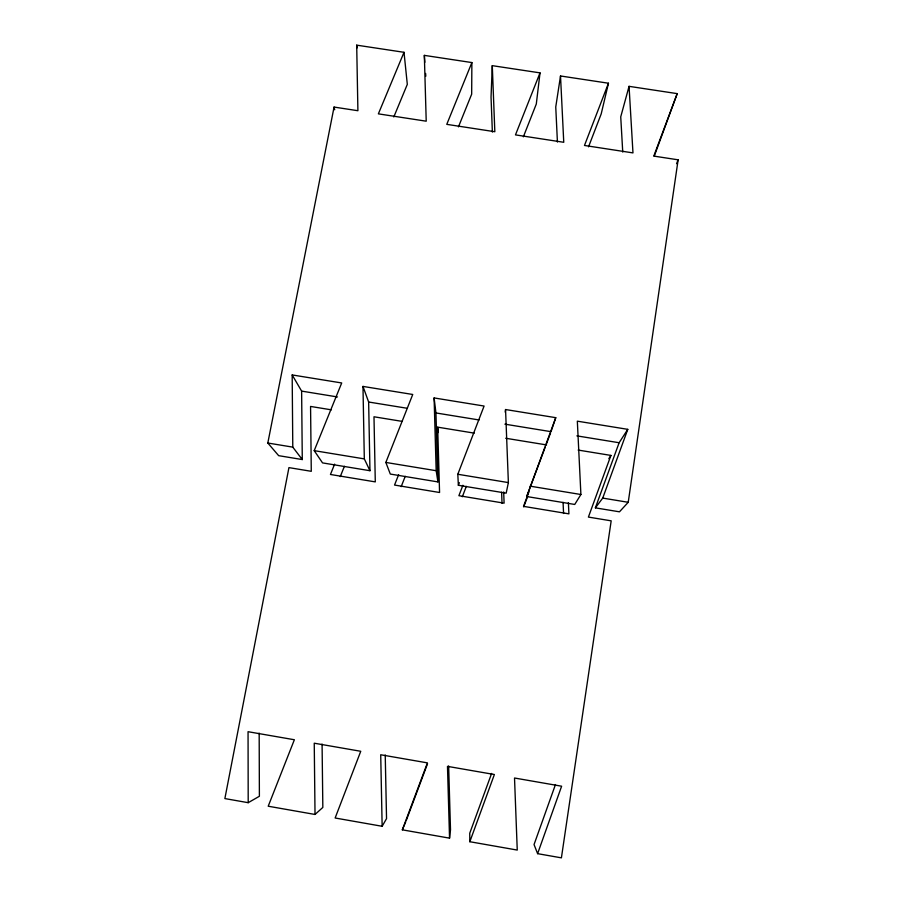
<?xml version="1.0" encoding="UTF-8"?>
<svg xmlns="http://www.w3.org/2000/svg" width="903" height="903" viewBox="0 0 903 903"><rect width="100%" height="100%" fill="white"/><g stroke="black" fill="none" stroke-linecap="round" stroke-linejoin="round"><path stroke-width="1.35" d="M504.89 424.162L551.022 431.668L555.763 417.671L505.556 409.533L508.378 482.586L506.177 493.151L458.363 485.272L457.81 474.267L484.087 406.045L434.106 397.941L435.946 412.953L437.921 481.909L390.31 474.064L385.841 462.438L412.739 394.476L362.983 386.416L368.638 402.016L369.959 470.711L322.552 462.9L314.21 450.653L341.706 382.962L292.177 374.937L301.625 391.112L302.279 459.559L278.666 455.665L267.819 443.023L334.065 107.073L357.904 110.719L356.696 45.15L404.013 52.306L378.368 113.857L426.216 121.194L424.342 55.376L471.874 62.567L471.671 94.172L458.453 126.86M523.368 136.816L536.303 104.014L540.017 72.872L492.282 65.659L491.04 97.118L492.372 132.075M331.367 409.838L310.564 406.44L311.275 471.31L288.937 467.619L224.87 798.579L248.201 802.688L248.054 731.701L294.367 739.749L268.214 806.221L315.023 814.461L314.244 743.203L360.748 751.285L335.137 818.005L382.15 826.279L380.716 754.761L427.424 762.877L402.332 829.834L449.547 838.153L450.507 829.868L448.644 765.97M505.195 412.152L505.556 409.533M555.763 417.671L526.72 496.537L574.737 504.45L580.9 494.505L577.333 421.17L627.777 429.343L619.119 442.741L595.37 507.858L619.469 511.82L628.228 502.294L678.13 159.82L653.795 156.095L677.205 93.63L629.052 86.338L620.733 116.859L622.743 152.065M588.542 146.817L601.206 113.891L608.464 83.223L560.515 75.976L555.751 106.972L557.422 142.053M555.469 784.538L534.045 844.565L537.612 853.662L561.406 857.85L611.184 520.839L588.406 517.08L610.925 455.417L578.123 450.066M537.612 853.662L561.621 786.208L514.518 778.014L517.25 850.073L469.831 841.72L469.741 833.255L491.616 773.431M677.205 93.63L654.269 156.129M595.37 507.858L602.73 498.095L627.777 429.343M469.831 841.72L494.381 774.514L447.482 766.365L449.547 838.153M526.72 496.537L545.186 447.233M546.168 444.637L550.537 432.966M528.91 491.977L523.514 506.357L568.913 513.852L568.382 502.655M406.181 820.703L427.548 763.678M523.729 506.899L527.623 496.503M462.336 496.763L466.309 486.39M608.464 83.223L584.478 145.462L632.969 152.9L629.052 86.338M458.363 485.272L459.356 482.687M462.9 485.272L458.893 495.691L504.1 503.152L503.682 492M401.18 486.661L405.233 476.332M398.629 474.673L394.543 485.058L439.569 492.496L437.673 427.164L474.278 433.135M540.017 72.872L515.478 134.886L563.754 142.29L560.515 75.976M334.618 464.131L330.453 474.481L375.287 481.886L373.989 416.78L401.835 421.329M340.262 476.603L344.404 466.309M471.874 62.567L446.771 124.354L494.833 131.725L492.282 65.659M676.561 163.68L678.13 159.82M393.81 116.95L407.309 84.374L404.013 52.306M402.332 829.834L405.695 821.99M382.15 826.279L386.54 818.626L385.231 754.953M608.836 458.645L610.925 455.417M315.023 814.461L322.834 807.429L322.078 744.061M248.201 802.688L259.387 796.265L259.172 733.123M301.625 391.112L337.474 396.948M368.638 402.016L407.411 408.314M435.946 412.953L479.053 419.963M576.87 435.867L619.119 442.741M505.703 438.26L546.541 444.919M267.819 443.023L292.786 447.132L302.279 459.559M314.21 450.653L364.315 458.893L369.959 470.711M385.841 462.438L436.183 470.711L437.921 481.909M457.81 474.267L508.378 482.586M530.095 486.153L580.9 494.505M602.73 498.095L628.228 502.294M334.065 107.073L334.697 109.748M356.696 45.15L357.17 47.848M437.673 427.164L438.327 432.537M424.342 55.376L424.828 62.318M425.618 73.425L425.81 76.202M563.066 502.35L563.574 513.491M501.605 492.225L502.023 503.321M434.106 397.941L436.183 470.711M362.983 386.416L364.315 458.893M292.177 374.937L292.786 447.132"/></g></svg>
